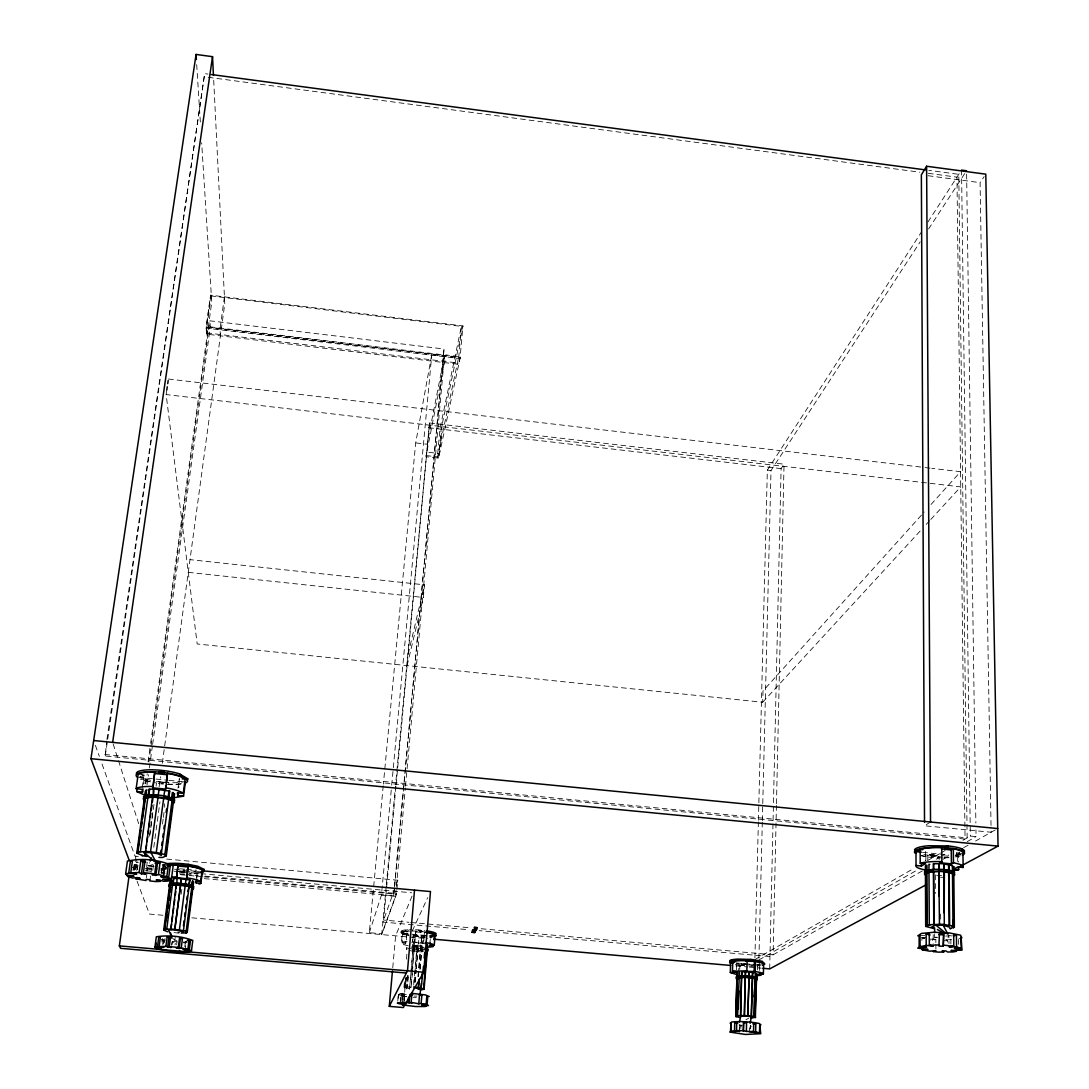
<?xml version="1.0" encoding="UTF-8"?>
<svg xmlns="http://www.w3.org/2000/svg" width="1089" height="1089" viewBox="0 0 1089 1089"><rect width="100%" height="100%" fill="white"/><g stroke="black" fill="none" stroke-linecap="round" stroke-linejoin="round"><path stroke-width="0.75" stroke-dasharray="5 3.75" d="M769.678 968.897L781.099 468.61L784.039 464.186L429.502 422.968L395.552 784.951M776.43 805.411L773.108 954.794L478.439 928.509M776.471 803.709L784.039 464.186M759.632 970.422L759.754 965.399M749.286 1032.862L749.45 1026.342L751.927 1026.355M750.198 1028.996L750.28 1025.729M750.648 1028.506L750.729 1025.212M754.908 957.898L758.38 821.923M758.42 820.221L767.35 470.108L921.662 231.685M166.808 389.903L166.141 394.572L197.191 643.98L762.708 702.255L762.994 690.984L924.234 512.034M757.386 969.904L757.522 964.895L759.795 963.724M758.924 958.252L762.3 822.304M762.341 820.602L762.708 805.302M762.763 803.614L771.012 470.543L920.232 241.799M739.254 1032.222L739.431 1025.702L740.928 1025.239L740.847 1028.506M739.649 1029.581L739.839 1022.993M736.368 969.986L736.613 961.587M738.641 973.348L738.873 965.045L748.089 965.262M739.744 969.496L739.88 964.5M759.224 964.473L759.278 963.071M402.032 932.565L402.086 931.286L405.816 931.408L403.978 933.123L402.032 932.565L405.816 931.408L402.086 931.286L403.978 933.123L403.066 931.081M423.798 940.842L424.533 932.061L423.267 942.897L414.623 942.108L415.889 931.258A16.703 2.682 4.5 0 0 413.058 931.163M429.542 944.354L431.121 934.593L430.4 943.319M407.558 975.431L406.388 988.758L409.491 989.316L413.303 945.361L417.223 945.715L413.439 989.656M413.684 942.843L409.491 989.316M412.268 970.149L411.152 987.042L412.309 973.607M412.418 968.461L414.65 942.584L418.544 942.802L416.148 968.774M412.459 971.933L414.65 942.584M414.623 942.108L415.889 931.258M413.697 984.742L417.25 943.373M414.991 982.196L415.998 970.449M415.181 982.128L416.189 970.367M416.325 968.693L418.761 940.351M417.958 976.547L420.776 943.482M423.335 947.171A16.73 2.6 4.5 0 1 420.531 947.062L421.783 936.377L413.248 935.601L412.445 941.25M418.285 976.656L421.783 936.377M419.946 969.21L422.532 940.801M420.123 969.128L422.328 943.265L425.404 943.877M400.194 1002.37L400.929 994.026L406.306 994.556L406.02 997.892M434.212 936.268L402.263 933.341L401.365 943.496L405.339 943.85L407.014 932.375L403.012 932.007L402.113 942.203L406.115 942.57L407.014 932.375M400.82 1001.227L401.256 996.258L406.565 996.53L401.256 996.258M402.045 1000.56L402.631 993.876M406.619 949.172L406.728 947.811M458.714 357.75L461.518 325.72L439.929 429.025L437.315 457.993L458.823 356.498L445.959 354.96L425.908 456.686L438.581 458.129L460.143 357.913L206.107 327.435L210.585 295.173L462.934 325.897L460.007 358.567L206.161 328.116L210.585 295.173M402.78 1000.464L403.175 995.128L398.451 994.774L397.771 1003.432M408.13 975.431L406.973 988.758L403.937 987.6L404.523 980.903M406.428 959.178L407.014 952.494M206.583 334.16L206.325 326.863L460.116 357.328L458.755 364.325L206.583 334.16L206.107 327.435M404.441 988.159L405.176 980.985M406.496 977.187L405.625 987.233L405.843 977.119M403.91 1000.832L405.966 977.337M404.169 999.688L404.604 994.693L406.306 994.556M404.359 1001.104L404.795 996.136M411.152 987.042L407.381 986.933L408.552 973.512M413.248 935.601L412.377 945.701L420.912 946.491L420.531 947.062M392.748 967.726L395.62 935.832L412.636 894.682M438.581 458.129L441.181 429.175L462.934 325.897M442.175 424.438L439.561 453.541L426.82 452.071M401.051 932.592L401.174 931.231M397.757 1001.077L398.424 993.549L408.321 993.127M204.269 878.646L393.687 895.798L394.463 887.344M394.613 885.656L444.013 348.997L209.918 320.819L148.853 761.932M393.687 895.798L444.013 348.997M383.219 785.754L369.307 932.688L381.831 933.79L395.525 896.315L405.339 787.878M405.503 786.176L444.489 355.79L431.829 354.279L415.685 442.91L383.382 784.066M386.214 886.364L381.722 934.593L396.478 894.287L397.757 880.211L165.297 858.949M407.095 665.61L423.335 597.453L424.479 584.834L189.99 559.637M445.85 356.198L445.959 354.96M369.307 932.688L381.463 895.049L391.536 786.898M391.686 785.196L431.829 354.279M386.323 884.84L395.457 786.408M395.933 786.476L383.6 920.055L409.001 922.315M396.097 784.788L429.502 422.968M196.456 877.857L197.3 871.214M196.633 879.667L197.681 871.404M184.803 946.668L185.62 940.311M185.144 950.697L186.273 941.127L185.593 941.509M171.708 945.293L172.116 942.148L175.234 942.461L175.452 941.686L175.043 944.844M171.912 944.531L172.321 941.372M176.854 940.379L174.853 940.243L175.452 935.533M181.169 894.246L181.822 889.196M176.595 944.816L177.017 941.631M161.962 941.903L162.37 938.732L162.193 943.986M162.615 944.449L163.445 938.092L165.12 937.86L164.493 942.638M163.486 944.04L163.895 940.896L161.567 940.365L165.242 940.12M161.158 873.296L162.275 864.87L168.4 864.897M161.512 873.079L161.962 869.743L165.038 869.621L160.818 868.219M162.928 867.28L163.146 865.741A20.677 3.743 5.9 0 1 165.351 864.04M163.023 874.099L164.14 865.701L162.275 864.87M163.336 874.263L165.038 866.953L164.153 873.664M163.473 874.753L164.575 866.436A19.507 3.526 5.8 0 1 166.372 865.755M164.262 873.269L164.915 868.314M164.371 874.617L164.82 871.282M178.038 788.068L179.304 778.553L178.8 787.728M153.794 847.283L159.96 801.776M149.874 880.933L151.643 868.096L147.723 867.674L147.546 868.886L151.453 869.308L151.643 868.096M152.759 870.329L153.753 862.937M162.479 824.087L163.146 819.051M163.377 817.376L164.507 808.991M164.725 807.303L164.602 803.723M156.081 786.081L156.503 782.95A24.407 5.459 6.5 0 1 152.038 782.133M149.738 834.8L152.936 811.305M149.642 836.298L153.073 811.114M153.304 809.426L154.216 802.716M146.035 871.118L146.43 868.164M146.634 866.681L147.246 862.243M224.429 296.861L220.032 329.109L220.414 335.82M146.362 877.68L147.042 872.67M147.274 871.009L147.723 867.674M159.117 786.816L160.491 776.716M162.315 763.253L224.77 303.763L213.539 76.979M211.32 295.269L206.842 327.517L207.318 334.255M143.68 784.23L143.993 775.014L138.14 774.429M133.008 870.397L133.675 865.66M145.014 783.781L146.185 775.354M148.05 761.892L150.377 745.053M150.622 743.365L211.756 302.184L201.656 142.686M133.933 869.675L136.03 854.525M145.817 783.821L147.219 773.721M134.138 870.465L135.063 863.74L134.982 869.539M135.39 869.458L136.792 858.894M147.029 784.815L148.431 774.715M149.356 767.976L152.378 746.101M152.623 744.413L210.313 326.863L209.918 320.819M136.751 870.438L137.2 867.103L134.246 866.327L137.268 866.014L134.369 865.36M137.364 869.689L137.976 865.265M142.237 787.715L143.993 775.014M928.291 173.328L956.959 177.153L965.058 839.075L105.238 756.025L106.695 741.051M106.94 739.377L204.664 73.644L208.04 74.093M105.238 756.025L107.457 740.901M107.716 739.213L204.664 73.644M444.489 355.79L427.079 444.217L415.685 442.91M408.157 654.19L424.479 584.834M397.757 880.211L382.879 922.084L469.087 929.761M956.972 854.157L958.973 854.021L959.695 852.211L956.496 852.428L956.237 854.715L961.437 854.96L956.496 852.428L956.237 854.715L959.695 853.368M154.162 866.218L148.267 865.823L149.561 862.679M412.282 930.986L427.691 897.622M417.06 936.69L417.7 935.383L416.57 934.689L415.413 936.132L419.074 936.404L415.848 935.138L416.107 936.567M183.973 872.725L184.762 871.241L183.497 870.302L181.713 872.194L185.048 872.044L183.497 870.302M405.339 943.85L406.115 942.57M927.964 221.952L959.722 172.892M928.577 229.003L964.718 173.6M991.031 825.448L980.086 182.639L984.157 176.595M931.041 504.466L960.566 471.7L931.844 468.352M762.708 702.255L921.607 529.445M926.208 524.435L929.666 520.678M930.809 519.426L960.743 486.878L166.141 394.572M930.523 822.004L924.534 825.775L991.14 832.241L991.058 827.15M745.244 964.092L742.78 965.507L741.378 963.806L745.244 964.092L741.378 963.806L744.713 965.099L743.869 963.642L742.78 965.507L744.713 965.099M754.868 959.586L914.243 868.205M927.529 860.596L939.331 853.83M940.814 852.986L945.238 850.441M962.948 840.286L970.326 836.066L976.057 836.611L975.962 829.818M758.883 959.954L916.965 870.179M936.172 859.262L939.126 857.588M940.597 856.757L947.988 852.551M967.195 841.647L976.057 836.611M922.288 870.941L769.964 956.564L479.228 930.659M942.992 859.303L948.914 855.981M963.697 847.664L968.135 845.173M975.526 841.021L997.715 828.552M745.911 1019.767L748.647 1018.242M921.362 855.396A23.604 4.969 1.3 0 0 925.841 856.362L927.787 855.301L939.126 856.444L939.154 859.493M165.419 781.834L161.975 783.685L162.819 780.595L161.975 783.685L164.017 782.705M939.126 856.444L937.153 857.492A23.604 4.969 1.3 0 0 941.699 857.588M404.019 931.408L407.204 929.72L410.961 930.972L404.019 931.408A17.696 2.845 4.5 0 0 408.783 935.723M417.223 945.715L423.961 945.878M422.328 943.265L418.367 942.897M412.922 949.69L423.594 950.207M412.799 951.037L423.485 951.568M405.625 987.233L403.937 987.6M935.859 942.584L935.832 939.344L933.082 940.283L929.638 939.902M184.762 871.241L181.713 872.194L185.048 872.044M148.267 865.823L153.944 864.326M958.919 938.446L961.859 937.82M402.821 934.171L405.476 933.627M136.329 862.719L138.385 862.311L135.404 861.671M934.648 934.212L934.661 937.357L937.792 937.003M945.606 936.104L948.737 935.75L947.947 937.343L946.178 934.798M762.382 963.996L756.079 964.691A17.519 2.736 2.9 0 1 748.905 964.691M404.972 987.165L407.381 986.933M145.15 778.826L140.481 779.084A25.864 5.785 6.5 0 0 150.405 782.133M921.743 937.683L926.249 937.466M924.901 938.242L921.907 938.391L921.934 943.237M162.098 868.777L169.816 868.464M411.07 987.424L407.953 988.39L410.512 988.88M183.36 942.094L190.003 941.971M183.673 942.87L186.151 942.829L183.932 942.189M946.477 939.78L953.025 939.684M943.823 940.76L947.484 940.705L947.512 943.932M411.574 942.747L414.977 942.693M934.661 937.357L937.983 937.357M414.051 996.054L416.91 996.095M177.875 932.511L179.726 932.565M140.045 776.702L142.183 776.797L142.455 774.905L137.935 773.639M179.004 933.15L173.151 932.524M920.042 935.288L924.915 935.655M163.01 915.264L149.452 914.066L136.915 880.77M191.814 917.809L427.364 938.636M735.783 965.902L747.653 966.95M749.341 967.1L761.211 968.148M131.878 867.375L136.928 867.824M145.354 868.6L153.78 869.362M160.532 869.975L163.895 870.274M174.009 871.2L199.301 873.487M200.975 873.65L411.669 892.776M145.776 870.751L150.854 871.214M161.009 872.139L164.398 872.439M179.631 873.827L184.708 874.29M186.396 874.44L198.252 875.515M205.018 876.128L394.586 893.32M161.716 872.997L165.106 873.31M180.298 874.685L202.255 876.672M203.942 876.836L396.478 894.287M381.463 895.049L395.525 896.315M410.689 922.465L471.66 927.91M138.344 856.485L134.982 856.185L101.59 762.722M134.097 864.598L137.473 864.911M147.6 865.823L154.366 866.436M162.805 867.212L166.195 867.525M179.699 868.75L184.776 869.213M186.464 869.362L196.592 870.288M415.508 931.885L424.138 932.674M736.082 962.921L761.334 965.249A16.526 2.559 2.9 0 1 758.679 965.644M174.485 869.213L189.214 870.601M190.847 870.764L202.309 871.84M178.868 871.268L185.511 871.894M104.721 754.5L967.155 837.877L958.783 174.335L928.835 170.333M739.023 1024.98L742.371 1025.307M739.431 1025.702L741.936 1025.947M413.303 997.293L416.338 997.578M962.962 853.64L957.653 853.095L957.748 862.338M922.465 852.319L948.71 854.947M955.257 855.614L958.538 855.94L958.606 862.052M138.739 777.342L154.57 778.921M155.999 779.071L167.937 780.255M169.067 780.377L182.149 781.684M156.285 781.63L164.058 782.406M172.212 941.359L180.039 942.148M188.261 572.338L423.335 597.453M146.484 867.797L157.456 868.968M935.832 939.344L932.375 938.977L932.402 943.823M930.578 939.072L938.296 939.902M428.59 427.718L781.099 468.61M767.35 470.108L771.012 470.543M426.003 455.556L437.41 456.863M168.387 379.026L923.404 467.358M925.092 467.562L930.156 468.147M210.313 326.863L442.896 354.783M206.76 332.921L458.864 363.1M210.64 295.868L462.798 326.564M208.23 77.292L919.865 172.198M928.073 175.71L980.086 182.639M400.929 994.026L404.604 994.693M425.037 948.233L414.269 946.954L411.193 947.103L411.07 948.465L424.928 949.594M951.65 935.968L948.914 935.424L948.982 943.619M161.267 939.48L164.385 940.188M405.721 996.558L398.656 994.965L398.424 993.549M757.263 965.045L759.618 965.752L751.886 966.079A17.519 2.723 2.9 0 1 748.905 966.025M958.973 854.021L961.437 854.96M921.73 937.384L924.411 938.405M163.146 865.741L168.564 868.355M945.728 939.576L947.484 940.705M172.974 938.568L174.853 940.243M164.344 865.605L165.991 867.919M95.369 745.298L99.33 756.379M113.161 743.991L138.752 823.937M398.451 994.774L403.175 995.128M168.727 782.882L168.904 784.189A24.407 5.459 6.5 0 0 182.094 783.386M196.701 64.632L200.362 122.322M966.624 174.158L975.867 823.025M961.533 170.088L970.326 836.066M958.538 939.467L958.592 944.34M950.847 939.126L950.901 943.986M940.624 914.093L940.678 920.818M935.356 874.807L935.478 893.47M935.873 944.204L935.9 949.05M933.219 934.716L933.11 943.51M927.787 855.301L927.801 859.874M925.841 856.362L925.868 860.923M925.5 851.407L925.541 860.664M198.77 871.622A20.677 3.743 5.9 0 1 185.933 871.54M184.613 871.418A20.677 3.743 5.9 0 1 179.317 870.819M199.301 873.079A20.677 3.73 5.8 0 1 189.649 873.296M184.422 872.956A20.677 3.73 5.8 0 1 176.867 872.003M166.236 869.444A20.677 3.73 5.8 0 1 165.147 865.592M200.458 872.52A19.507 3.526 5.8 0 1 188.942 873.051M959.967 856.049A25.02 5.268 1.3 0 1 955.57 856.961M948.669 857.683A25.02 5.268 1.3 0 1 943.959 857.873M942.325 857.887A25.02 5.268 1.3 0 1 920.613 855.641M959.94 854.225A25.02 5.295 1.3 0 1 955.557 855.137M948.614 855.872A25.02 5.295 1.3 0 1 943.945 856.049M937.493 855.981A25.02 5.295 1.3 0 1 920.6 853.817M943.115 877.258A15.164 3.036 1.4 0 1 940.515 877.271M941.59 875.447A15.164 3.049 1.4 0 1 935.315 875.188M958.538 855.94A23.604 4.969 1.3 0 1 955.843 856.526M949.091 857.342A23.604 4.969 1.3 0 1 943.237 857.588M433.163 936.853A17.696 2.845 4.5 0 1 430.087 937.166M424.846 937.261A17.696 2.845 4.5 0 1 412.867 936.363M412.377 930.972A17.696 2.845 4.5 0 1 424.56 931.885M434.47 935.274A17.696 2.859 4.5 0 1 430.196 935.819M426.357 935.927A17.696 2.859 4.5 0 1 412.99 935.029M408.906 934.389A17.696 2.859 4.5 0 1 401.215 931.149A17.696 2.859 4.5 0 1 411.941 929.611M415.494 929.707A17.696 2.859 4.5 0 1 424.669 930.523M422.518 950.493A10.713 1.633 4.5 0 1 411.887 949.635M407.055 948.26A10.713 1.633 4.5 0 1 407.15 947.416M412.268 946.817A10.713 1.633 4.5 0 1 422.995 947.675M422.409 951.84A10.713 1.633 4.5 0 1 409.6 950.561M406.932 949.622A10.713 1.633 4.5 0 1 407.027 948.778M408.144 948.478A10.713 1.633 4.5 0 1 425.064 949.485M432.156 936.731A16.703 2.682 4.5 0 1 429.189 937.003M425.513 937.098A16.703 2.682 4.5 0 1 421.389 936.989M409.069 935.587A16.703 2.682 4.5 0 1 402.263 933.341M403.012 932.007A16.703 2.682 4.5 0 1 411.696 931.149M408.184 945.688A16.73 2.6 4.5 0 1 401.365 943.496M402.113 942.203A16.73 2.6 4.5 0 1 408.906 941.413M412.159 941.413A16.73 2.6 4.5 0 1 415.004 941.509M742.902 965.657A17.519 2.723 2.9 0 1 735.034 964.595M747.435 964.636A17.519 2.736 2.9 0 1 736.409 963.52M756.011 965.834A16.526 2.559 2.9 0 1 748.483 965.861M738.873 965.045A16.526 2.559 2.9 0 1 735.47 964.473M186.26 780.867A25.864 5.813 6.5 0 1 165.188 782.406M163.541 782.256A25.864 5.813 6.5 0 1 156.939 781.439M150.663 780.269A25.864 5.813 6.5 0 1 140.018 776.865M180.856 784.134A25.864 5.785 6.5 0 1 164.943 784.271M163.296 784.134A25.864 5.785 6.5 0 1 155.033 783.032M150.622 781.82A24.407 5.459 6.5 0 1 141.42 778.921M934.757 855.015L934.321 856.253L931.163 857.097L929.353 854.634L934.757 855.015L931.163 857.097L933.137 854.225L934.321 856.253L929.353 854.634L934.757 855.015M421.647 930.387L420.558 932.225L418.475 930.197L421.647 930.387L422.015 932.102L420.558 932.225L421.647 930.387M416.57 934.689L415.413 936.132L419.074 936.404L416.57 934.689M421.171 930.864L418.475 930.197L422.015 932.102L421.171 930.864"/><path stroke-width="1.5" d="M759.999 1033.189L754.895 1032.712L759.509 1032.848L759.714 1024.626L760.748 1033.72L745.502 1034.455L729.848 1032.086L735.483 1031.678L730.855 1031.337L731.1 1023.129L730.447 1031.637M763.375 974.124L763.62 964.078A16.526 2.559 2.9 0 0 755.439 961.424L746.088 961.206L747.136 960.661L746.863 970.775L745.815 971.306L755.194 971.538A16.553 2.491 3 0 1 763.375 974.124L759.55 973.784L757.263 974.9L761.088 975.254L756.528 975.703M739.431 972.069L737.593 1015.669L744.386 1015.601L745.189 977.391L749.082 977.623L747.789 1015.806L751.328 1016.214L752.458 972.45L755.358 972.94L753.615 1016.65L755.548 1017.208L750.797 1018.229M751.328 1016.214L752.744 972.382M754.133 972.069L754.391 961.982M754.119 996.803L755.208 978.603L748.796 977.691M755.63 1031.841L750.566 1031.814L753.547 1031.528L753.751 1023.265L755.834 1023.592L755.63 1031.841L759.509 1032.848M755.194 971.538L755.439 961.424M755.208 999.484L755.548 986.294M754.922 1017.194L756.651 973.566L755.358 1017.698M740.479 1015.479L741.691 971.742L745.57 971.837L745.461 976.152L738.71 976.289M740.697 1015.574L741.527 977.405L736.872 978.643L735.783 1016.527L740.016 1017.507M741.8 976.152L741.922 971.851M746.55 1022.571L746.401 1031.406L743.324 1030.67L743.556 1022.408L746.55 1022.571L743.556 1022.408M743.406 1031.242L743.637 1023.007M744.386 1015.601L745.352 971.728L749.232 971.946L747.789 1015.806M748.837 976.343L749.232 971.946M733.836 962.717L730.61 962.417L730.311 972.45L734.136 972.79L736.327 971.66L732.475 971.306L732.774 961.247A16.526 2.559 2.9 0 1 747.136 960.661M734.49 1030.739L734.735 1022.489L736.749 1022.38L736.518 1030.63L739.608 1031.229L730.855 1031.337M737.525 977.296L737.648 973.008M735.783 1016.527L737.185 972.436L736.409 1016.527M738.383 1009.122L738.9 990.936M433.926 939.657L434.212 936.268M428.345 947.117A16.73 2.6 4.5 0 0 433.368 946.409L429.406 946.042L430.278 944.776L434.266 945.143L435.11 934.961A16.703 2.682 4.5 0 0 425.881 932.252M418.816 1003.799L419.483 994.747L421.851 995.101L421.144 1003.459L418.816 1003.799L411.166 1002.384L411.887 994.012M426.248 950.275L427.283 950.901L424.057 989.316L421.075 988.159L421.497 983.122M421.933 978.099L422.355 973.076M421.075 988.159L423.498 966.365M424.206 957.98L424.642 952.957M392.448 971.089L389.277 1006.359L403.325 1007.543L423.675 972.232L430.482 891.564L203.357 870.901M423.594 988.758L426.834 950.275M427.31 944.558L426.357 948.914L427.31 944.558L427.405 949.54M427.065 1004.956L421.688 1004.439L426.126 1004.562L426.82 996.231L427.759 996.626L427.065 1004.956L428.481 1005.542L421.77 1005.637L426.207 1006.168L424.846 1006.535L415.576 1006.522L402.29 1004.916L405.843 1004.807C398.029 1003.636 391.564 1002.506 405.584 1002.887L401.895 1002.234L412.064 1003.037L411.166 1002.384M409.096 1002.887L409.668 996.204M414.746 987.165L418.38 987.669L418.952 980.958M418.38 987.669L419.265 979.202M414.528 890.108L407.49 970.83L389.277 1006.359M408.198 1002.22L408.634 997.197M189.309 949.935L182.952 949.309L187.853 949.404L189.064 939.848L190.507 940.406L189.309 949.935L191.487 950.738L192.78 940.433C181.346 936.036 168.427 935.002 156.326 936.771L154.965 947.103L161.567 948.737L156.095 948.328L156.775 949.05L178.732 952.358L182.462 952.303L179.127 951.391L184.953 952.262L189.745 951.663L184.381 950.996L185.062 950.629L191.487 950.738M200.458 872.52A19.507 3.526 5.8 0 0 202.309 871.84L200.852 883.397L196.211 882.961L196.633 879.667M196.211 882.961L196.034 881.178L200.703 881.614L202.159 870.002A19.507 3.526 5.8 0 0 188.125 866.136L186.723 878.687L176.581 877.734L177.983 865.183A19.507 3.526 5.8 0 0 170.537 865.197M186.94 877.013L188.125 866.136M178.297 947.471L179.535 937.888L182.462 938.337L181.237 947.92L179.113 948.451L176.187 948.002L178.297 947.471L169.285 946.572L170.537 936.989L167.175 936.826L165.909 946.409L170.987 947.484L169.285 946.572M179.113 948.451L180.352 938.895L182.462 938.337M183.428 925.718L184.055 920.818M184.681 915.931L185.103 912.664M185.729 907.763L186.151 904.51M186.777 899.609L187.199 896.342M187.825 891.455L189.078 886.541L180.515 885.303L174.798 929.434L183.442 930.605L189.922 879.994L181.359 878.755L180.72 883.737L181.482 878.632L177.031 878.387L176.854 883.533L172.702 883.492M188.86 883.342L189.922 879.994M192.263 886.664L193.039 886.759L191.337 885.901L192.603 880.919L193.665 881.804L187.254 932.198L185.77 932.729L186.546 932.81L187.104 927.229M187.254 932.198L186.165 931.422L191.773 887.44L188.451 886.555M191.963 885.888L192.603 880.919M187.839 922.71L188.261 919.334M188.914 914.284L189.554 909.233M189.99 905.857L190.629 900.807M191.051 897.445L191.705 892.395M192.127 889.019L192.685 883.356M171.531 924.316L170.891 929.216L176.187 884.935L180.638 885.18L174.798 929.434M171.967 921.035L172.607 916.135M173.028 912.868L173.668 907.967M174.09 904.7L174.73 899.8M175.37 894.899L175.792 891.619M176.227 888.352L176.187 884.935M179.372 929.979L186.015 879.191M157.483 946.777L163.867 947.416L159.157 946.545L160.423 936.976L158.749 937.221L157.483 946.777L154.965 947.103M168.686 877.503L170.252 865.728L168.4 864.897L166.835 876.699L160.709 876.659L171.477 878.714L173.151 865.986C159.157 859.534 142.468 857.887 127.413 861.072L125.63 873.841L126.583 874.984L134.042 876.25L127.209 875.733L128.148 876.863L132.64 878.006L137.173 877.571L140.141 878.319L135.594 878.755L145.967 880.525L146.144 879.34L150.064 879.762L149.874 880.933L155.768 881.559L160.41 881.382L156.176 880.021L159.253 879.898L163.486 881.273L168.155 881.096L169.394 880.211L162.669 879.286L170.224 879.613L171.477 878.714M163.704 930.129L169.489 886.215L170.252 886.31L164.48 930.224L163.704 930.129L167.597 931.721M164.48 930.224L171 878.959M170.674 883.097L171.109 879.789L170.347 879.694L169.693 884.663L170.456 884.758M166.644 918.19L167.066 914.937M167.924 908.417L168.346 905.15M168.999 900.263L169.421 896.996M170.061 892.109L170.497 888.855M171.123 884.037L171.558 880.715M185.416 782.011L183.551 796.182L177.752 795.61L177.412 792.819L183.251 793.391L185.116 779.139A24.407 5.459 6.5 0 0 167.407 773.421L165.664 789.13L152.964 787.864L154.706 772.142A24.407 5.459 6.5 0 0 138.14 774.429L136.139 788.708L142.006 789.294L142.577 792.125L136.751 791.54L137.187 788.382M164.357 929.516L166.712 929.135L173.355 878.496L177.031 878.387M173.165 883.642L173.818 878.66M176.581 877.734L177.983 865.183M167.624 947.335L168.877 937.765L167.175 936.826M161.036 850.182L160.6 853.477L161.39 853.449L168.659 799.149L152.474 796.93L145.64 851.544L137.541 852.17L145.028 797.951L153.073 797.162L152.392 802.117M171.545 798.645L172.348 792.533L174.512 793.854L173.709 799.939L168.128 797.284L168.904 797.243L169.734 791.118L153.576 788.885L153.331 795.242L145.286 796.032L146.144 789.92L147.11 790.056M172.062 800.51L173.45 801.844L166.277 855.859L164.847 854.674L172.062 800.51L167.869 799.203L168.659 799.149M172.321 798.591L173.137 792.493M166.127 851.802L166.576 848.426M167.243 843.376L167.692 840.014M168.142 836.638L168.591 833.276M169.258 828.225L169.938 823.175M170.388 819.799L170.837 816.437M171.504 811.387L171.953 808.024M155.645 947.838L156.272 943.088M177.752 795.61L178.174 792.465M419.946 994.706L420.708 989.03L414.501 987.6M158.041 797.216L150.513 851.816L156.258 852.551L163.731 797.992M164.807 789.947L163.84 796.277L168.904 797.243M165.664 789.13L166.086 785.945M166.522 782.746L167.393 773.421M154.733 873.882L156.34 862.012L160.029 862.665L158.45 874.508L155.863 875.406L152.161 874.766L154.733 873.882L143.408 872.67L145.028 860.8L140.808 860.623L139.174 872.493L141.42 873.895L145.627 874.072L143.408 872.67M155.863 875.406L157.442 863.591L160.029 862.665M161.703 845.255L162.138 841.96M162.805 837.033L163.241 833.738M163.895 828.811L164.344 825.516M166.1 812.353L166.549 809.073M168.332 795.76L168.741 792.697M152.964 787.864L154.706 772.142M141.42 873.895L143.04 862.066L140.808 860.623M146.089 848.249L146.539 844.955M146.988 841.661L147.668 836.72M148.118 833.425L148.567 830.131M149.016 826.823L149.697 821.882M150.364 816.941L150.813 813.646M151.276 810.352L151.943 805.411M153.549 793.718L153.576 788.885M159.13 789.157L158.164 795.487L152.746 795.011M128.72 873.255L136.751 874.113L130.775 872.861L132.422 861.031L130.367 861.44L128.72 873.255L125.63 873.841M142.577 792.125L143.013 788.967M146.892 856.458L141.801 855.573L142.577 855.546L136.792 853.163L144.279 799.095L145.994 798.087L145.028 797.951M144.538 797.175L145.382 791.077L146.348 791.213L145.708 795.787M136.792 853.163L137.772 853.286L140.944 830.349M141.393 827.068L142.074 822.154M142.523 818.887L145.245 799.217M140.427 851.516L147.913 797.189M148.172 795.269L149.016 789.144L154.175 789.117M148.771 795.514L149.615 789.389M406.36 973.035L120.634 948.328L119.354 945.892L129.087 875.951M112.643 742.385L212.532 56.669L196.061 54.45L90.959 758.693L129.155 860.16M166.808 389.903L167.27 386.799M167.72 383.682L168.169 380.578M732.189 960.852L731.046 960.457L732.652 962.24L731.114 961.968L734.776 962.172M750.117 1023.333L751.369 1016.731L747.272 1016.119L740.847 1016.01L739.417 1022.054M736.899 977.296L739.308 976.37M756.338 978.426L755.249 977.255L750.008 976.479M756.311 979.773L754.582 978.603M150.2 861.113L151.494 857.982M943.251 946.273L943.7 933.654L939.399 933.464L938.949 946.082L943.251 946.273L943.7 933.654M203.725 870.41L204.242 869.485L197.694 866.204L188.193 864.339A20.677 3.743 5.9 0 0 166.399 863.808M957.735 867.783L998.041 846.112L985.79 174.172L926.616 166.249L921.362 174.825L924.52 822.372M926.167 871.132L926.984 871.241L926.957 865.319L926.14 865.197L925.419 872.207L925.391 866.299L926.303 866.272M925.691 926.426L925.432 874.059L926.181 872.983L929.802 872.207L928.985 872.085L929.285 924.724L930.115 924.833L925.691 926.426L934.131 928.59M137.772 853.286L138.521 852.292L137.541 852.17M952.916 867.742L953.746 866.64L952.821 866.667L952.861 871.118M952.984 875.515L953.814 874.44L951.555 873.351L952.48 873.324L952.998 926.031L952.072 926.045L954.359 927.025L953.814 874.44M150.513 851.816L145.028 851.339M156.258 852.551L161.39 853.449M950.629 928.713L949.812 928.604L954.359 927.025M730.12 1023.224L731.713 1021.986L739.812 1021.523L750.62 1022.095L758.979 1023.401L760.952 1024.831M917.728 935.859L921.444 933.423L934.008 932.266L949.526 932.96L960.552 935.165L961.859 937.82M919.157 947.28L919.116 935.9L920.042 935.288L920.082 946.695L926.603 947.185L919.157 947.28L917.768 948.151L927.964 949.431L921.961 949.703L929.693 951.187L935.914 950.67L933.164 951.568L938.378 952.126L943.918 952.058L942.148 950.956L945.824 950.901L947.58 952.017L953.147 951.949L956.455 951.282L950.956 950.479L961.995 950.166L961.056 937.112L961.179 948.56L954.44 948.451L961.505 949.2M920.082 946.695L926.208 945.415L933.287 946.178L929.339 945.143L929.271 933.668L926.154 933.954L926.208 945.415M160.818 771.325L158.817 772.564L164.044 773.476L158.817 772.564L160.941 771.951M762.354 965.33L764.614 964.078L762.205 961.247L751.396 959.45L738.056 959.096A17.519 2.736 2.9 0 0 729.671 961.097M926.399 884.636L769.678 968.897L762.899 968.298M941.4 848.957L951.269 849.951L953.324 848.862A23.604 4.969 1.3 0 1 962.962 853.64L963.125 867.484L957.803 866.953L953.406 869.185L958.688 869.703L958.66 866.653M921.28 852.197L915.985 851.666L916.026 865.469L921.348 866L925.555 863.74L920.219 863.209L920.164 849.325A23.604 4.969 1.3 0 1 941.767 847.691L941.876 861.671L939.848 862.733L951.405 863.876L953.46 862.828A23.672 4.819 1.4 0 1 963.125 867.484M949.54 927.147L943.197 925.242L935.859 925.092L931.381 927.188L934.593 927.937L934.634 932.647M425.581 951.323L427.283 950.901M183.551 796.182L173.355 797.801M168.21 865.088A20.677 3.73 5.8 0 1 187.961 865.891A20.677 3.73 5.8 0 1 203.167 869.961L204.242 869.485M201.669 872.67L203.534 871.935L203.167 869.961M199.001 884.05L200.852 883.397M943.809 863.985L952.399 865.51L952.467 871.459L943.864 869.948L943.809 863.985L944.313 924.615L952.998 926.031M944.217 913.072L944.367 871.663L938.841 871.363L939.467 924.357L929.285 924.724M943.877 871.813L952.48 873.324M475.389 930.074L472.803 929.788L474.45 930.101M130.775 872.861L139.174 872.493M170.143 885.493L176.649 885.085M136.452 773.884A25.864 5.813 6.5 0 1 150.935 769.787A25.864 5.813 6.5 0 1 179.426 773.83L183.524 777.383L186.369 779.071L187.771 778.798A25.864 5.813 6.5 0 1 187.185 780.255M947.539 849.243L949.608 848.862L944.898 848.154L947.539 849.243L946.777 847.392M419.51 995.455L421.851 995.101M186.546 932.81L181.25 933.082M732.475 971.306L746.863 970.775M953.243 935.737L956.428 935.288L956.55 946.79L961.179 948.56M945.497 846.684L948.342 846.289M159.157 946.545L165.909 946.409M956.428 935.288L953.692 934.743L953.801 946.246L949.009 946.886L956.55 946.79M929.761 864.407L928.944 864.285L928.985 870.234L933.423 869.662L933.382 863.7L939.017 863.74L939.058 869.689M928.985 872.085L939.072 871.554L939.263 896.301M418.176 989.329L420.708 989.03M474.382 931.231L475.539 931.422L472.054 930.918L474.899 931.109L473.32 931.204M752.853 1023.891L755.834 1023.592M929.339 945.143L939.494 944.98M168.945 791.159L169.734 791.118M736.518 1030.63L743.324 1030.67M171.463 877.108L176.445 876.876M164.847 854.674L160.6 853.477M158.899 857.383L162.533 857.465L166.277 855.859M189.282 884.976L191.337 885.901M951.487 865.537L952.399 865.51M925.432 874.059L926.344 874.031M170.891 929.216L166.712 929.135M183.442 930.605L186.165 931.422M741.759 977.5L745.421 977.5M167.189 865.714L170.252 865.728M145.041 855.219L144.143 852.524L150.949 852.605L158.096 853.803L161.363 855.409M187.254 940.338L190.507 940.406M475.199 928.971L477.064 929.148L474.123 928.849M143.04 862.066L145.844 862.189M938.868 934.607L943.156 934.798M943.795 945.17L953.801 946.246M168.877 937.765L172.239 937.928M938.827 869.498L938.786 863.55L944.299 863.836M411.383 993.277L425.459 994.924L429.229 996.53M409.818 994.529L412.785 994.679M939.235 924.18L944.816 924.493M176.391 883.37L180.842 883.615M170.429 929.067L174.907 929.325M749.123 976.261L745.461 976.152M744.155 1015.506L748.075 1015.738M752.622 959.79L749.858 959.572L750.593 960.171M119.354 945.892L423.675 972.232M434.143 939.235L730.705 965.453M432.456 934.716L435.11 934.961M178.106 866.054L188.22 867.007M93.668 740.534L997.715 828.552M90.959 758.693L998.041 846.112M920.164 849.325L922.819 849.597M154.937 773.517L167.597 774.783M182.203 778.853L185.116 779.139M184.994 865.891L181.264 865.496L185.416 866.245M424.057 989.316L420.245 989.86M737.593 1015.669L735.946 1016.037M427.759 945.198L426.697 945.701M748.946 972.028L752.458 972.45M192.072 888.216L192.835 888.311L191.773 887.44M182.231 883.928L187.975 884.717M961.533 170.088L966.569 170.755M211.402 74.542L925.514 169.898M172.498 801.708L173.45 801.844M173.559 793.718L174.512 793.854M920.654 850.795L917.374 850.332L917.85 851.067M928.985 870.234L929.802 870.342M753.547 1031.528L746.401 1031.406M154.992 863.155L157.442 863.591M418.557 987.6L421.661 988.159M751.614 1016.146L754.241 1016.663M734.735 1022.489L737.825 1023.102M737.09 974.709L730.311 972.45M421.144 1003.459L426.126 1004.562M181.237 947.92L187.853 949.404M158.45 874.508L166.835 876.699M926.154 933.954L930.088 935.002M425.173 948.111L427.814 949.064A10.713 1.633 4.5 0 1 427.65 949.907M183.333 931.857L175.098 929.938L168.482 929.965L171.449 936.445M161.825 770.699L164.289 771.747M191.501 885.439L193.052 886.092A12.524 2.151 5.8 0 1 193.638 887.263M136.751 791.54L143.517 794.575M188.193 864.339L193.08 866.749M937.425 929.502L941.672 931.844M179.426 773.83L187.771 778.798M169.489 886.215L170.605 887.086M935.859 925.092L946.164 933.613M144.143 852.524L154.257 861.372M751.369 1016.731L752.118 1017.412M185.348 778.159L186.26 779.03M962.159 848.984L964.16 852.211M150.949 852.605L156.054 862.202M943.197 925.242L947.947 934.253M954.754 872.834L952.97 871.241A15.164 3.049 1.4 0 0 934.158 869.403A15.164 3.049 1.4 0 0 924.888 872.752M170.674 933.082L171.586 936.186M196.061 54.45L196.374 59.541M212.532 56.669L213.444 75.277M953.746 866.64L953.801 872.575M953.324 848.862L953.46 862.828M953.433 919.511L953.515 927.964M951.269 849.951L951.405 863.876M949.091 864.53L949.145 870.479M949.159 872.343L949.649 925.133M948.601 864.68L948.655 870.642M948.669 872.493L949.159 925.269M933.627 863.904L933.654 869.852M933.668 871.704L934.008 924.438M933.436 871.513L933.777 924.262M926.616 166.249L930.523 822.004M926.998 873.092L927.27 925.596M926.181 872.983L926.453 925.487M921.335 862.924L921.348 866M171.055 887.521A12.524 2.151 5.8 0 1 172.239 884.867A12.524 2.151 5.8 0 1 188.22 886.16A12.524 2.151 5.8 0 1 192.481 889.264M168.972 884.704A12.524 2.151 5.8 0 1 176.949 883.233A12.524 2.151 5.8 0 1 191.514 885.439M186.614 877.829A19.561 3.417 5.8 0 1 200.703 881.614M914.542 849.869A25.02 5.295 1.3 0 1 928.536 845.758L947.852 845.935A25.02 5.295 1.3 0 1 964.405 851.748M914.964 853.082A25.02 5.268 1.3 0 1 941.468 847.365A25.02 5.268 1.3 0 1 962.989 854.906M958.688 869.703A23.672 4.819 1.4 0 1 954.44 870.519M925.909 870.043A23.672 4.819 1.4 0 1 916.026 865.469M920.219 863.209A23.672 4.819 1.4 0 1 941.876 861.671M916.257 852.959A23.604 4.969 1.3 0 1 915.985 851.666M926.344 875.379A15.164 3.036 1.4 0 1 938.051 871.173A15.164 3.036 1.4 0 1 954.127 875.447M426.357 930.768A17.696 2.859 4.5 0 1 436.144 933.586M425.99 932.089A17.696 2.845 4.5 0 1 435.26 936.349M425.064 949.485A10.713 1.633 4.5 0 1 426.398 951.568M425.241 942.529A16.73 2.6 4.5 0 1 434.266 945.143M730.338 963.166A17.519 2.723 2.9 0 1 744.536 960.403A17.519 2.723 2.9 0 1 764.614 964.078M756.215 978.752A10.604 1.565 3 0 0 757.291 978.004L755.521 977.146A10.604 1.565 3 0 0 741.99 975.921A10.604 1.565 3 0 0 736.722 977.582M737.92 979.351A10.604 1.565 3 0 1 739.308 977.418A10.604 1.565 3 0 1 752.921 977.976A10.604 1.565 3 0 1 756.174 980.086M731.195 963.112A16.526 2.559 2.9 0 1 730.61 962.417M186.369 779.071A25.864 5.785 6.5 0 1 184.654 783.304M137.513 777.41A25.864 5.785 6.5 0 1 150.69 771.706A25.864 5.785 6.5 0 1 183.524 777.383M173.328 801.436A15.682 3.349 6.4 0 0 173.682 798.89L168.945 796.971A15.682 3.349 6.4 0 0 149.887 794.834A15.682 3.349 6.4 0 0 144.633 798.223M144.374 800.129A15.682 3.335 6.4 0 1 159.185 797.121A15.682 3.335 6.4 0 1 173.083 803.328M136.139 788.708A24.475 5.295 6.4 0 1 152.732 786.53M165.46 787.796A24.475 5.295 6.4 0 1 183.251 793.391M474.382 927.379L477.173 927.692L474.382 927.379M473.511 929.979L476.301 930.292L473.511 929.979M472.027 932.238L474.79 932.552L472.027 932.238M752.24 961.056L748.946 961.151L752.24 961.056"/></g></svg>
